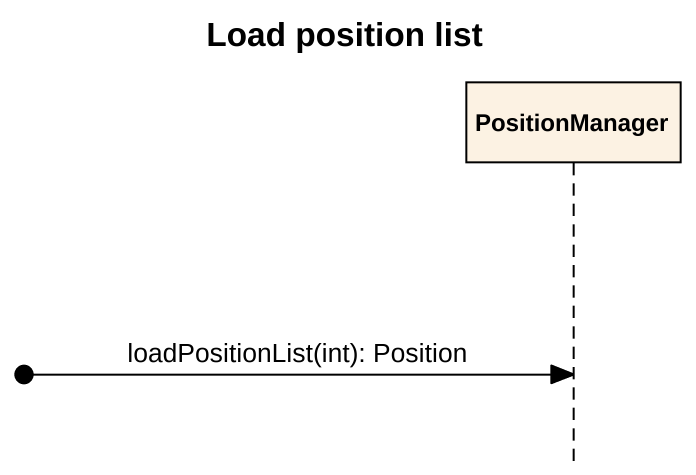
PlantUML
@startuml
title Load position list
hide footbox
participant PositionManager

[o-> PositionManager : loadPositionList(int): Position
@enduml
